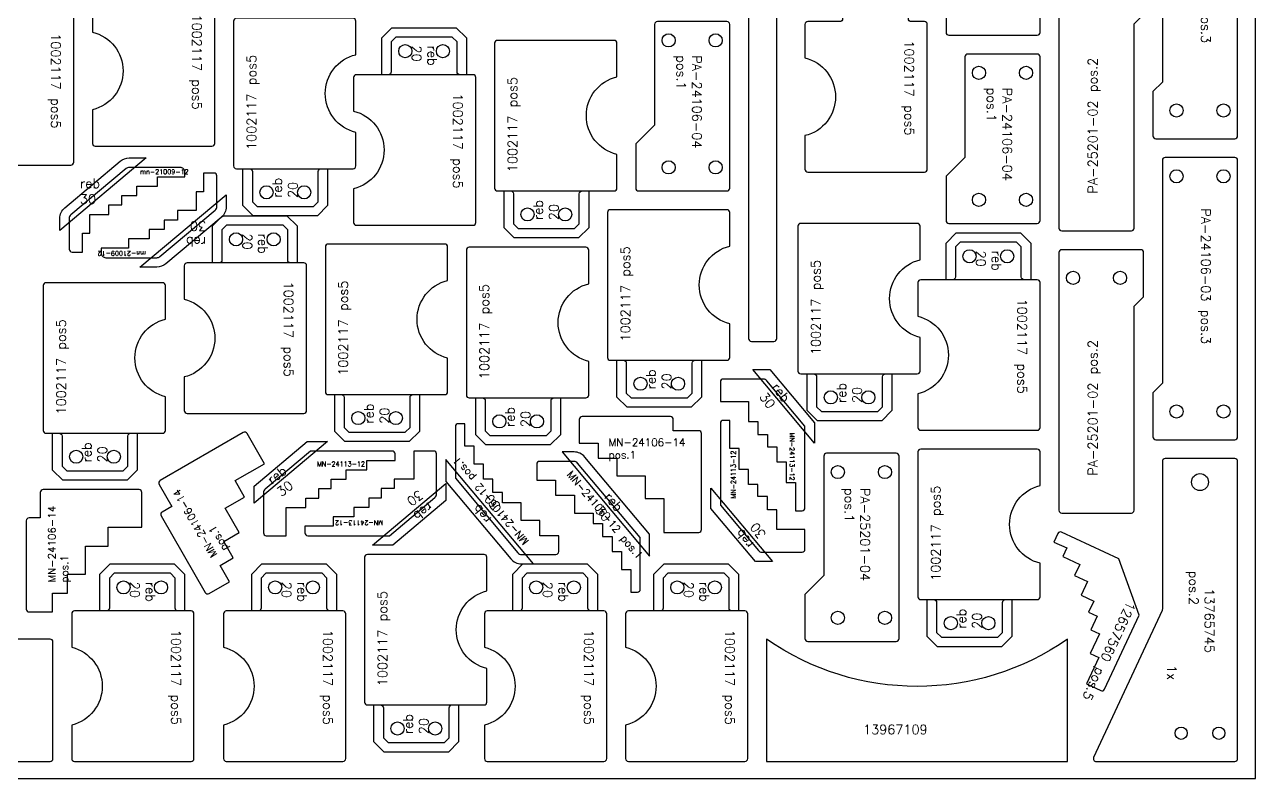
# Model space of a CAD drawing. Header units: millimetres. Extents: x 7875 to 10375, y -105 to 1860.
# Drawn here: x 9066 to 10375, y 0 to 801 of the extents above; entities that cross this region are included whole.
import ezdxf

# ---------------------------------------------------------------- set-up
doc = ezdxf.new("R2010")
doc.units = ezdxf.units.MM
for name, color, linetype in [('1002117', 7, 'Continuous'), ('12657560', 7, 'Continuous'), ('13765745v0', 7, 'Continuous'), ('13967109', 7, 'Continuous'), ('7344139', 7, 'Continuous'), ('MN-21009-12', 7, 'Continuous'), ('MN-24106-12', 7, 'Continuous'), ('MN-24106-14', 7, 'Continuous'), ('MN24113-12', 7, 'Continuous'), ('PA-24106-04', 7, 'Continuous'), ('PA-24106-06', 7, 'Continuous'), ('PA-25201-02', 7, 'Continuous'), ('PA-25201-04', 7, 'Continuous'), ('reb 30', 6, 'Continuous'), ('Rebaixo', 6, 'Continuous'), ('sheet', 24, 'Continuous'), ('Texto', 7, 'Continuous')]:
    doc.layers.add(name, color=color, linetype=linetype)
doc.styles.get("Standard").update_dxf_attribs({"font": 'txt.shx'})

msp = doc.modelspace()

# ---------------------------------------------------------------- linework, layer by layer
at = {"layer": '1002117', "color": 4}
for points in [[(9138.5, 675, 0.414214), (9141.5, 672), (9265.5, 672, 0.414214), (9268.5, 675), (9268.5, 829, 0.414214), (9265.5, 832), (9251.5, 832, -0.414214), (9248.5, 835), (9248.5, 867), (9243.5, 872), (9183.5, 872), (9178.5, 867), (9178.5, 835, -0.414214), (9175.5, 832), (9141.5, 832, 0.414214), (9138.5, 829), (9138.5, 793.3, -0.786796), (9138.5, 710.7)], [(8988.5, 655, 0.414214), (8991.5, 652), (9115.5, 652, 0.414214), (9118.5, 655), (9118.5, 809, 0.414214), (9115.5, 812), (9101.5, 812, -0.414214), (9098.5, 815), (9098.5, 847), (9093.5, 852), (9033.5, 852), (9028.5, 847), (9028.5, 815, -0.414214), (9025.5, 812), (8991.5, 812, 0.414214), (8988.5, 809), (8988.5, 773.3, -0.786796), (8988.5, 690.7)], [(9896.1, 647.5, 0.414214), (9899.1, 644.5), (10023.1, 644.5, 0.414214), (10026.1, 647.5), (10026.1, 801.5, 0.414214), (10023.1, 804.5), (10009.1, 804.5, -0.414214), (10006.1, 807.5), (10006.1, 839.5), (10001.1, 844.5), (9941.1, 844.5), (9936.1, 839.5), (9936.1, 807.5, -0.414214), (9933.1, 804.5), (9899.1, 804.5, 0.414214), (9896.1, 801.5), (9896.1, 765.8, -0.786796), (9896.1, 683.2)], [(9418.5, 805, 0.414214), (9415.5, 808), (9291.5, 808, 0.414214), (9288.5, 805), (9288.5, 651, 0.414214), (9291.5, 648), (9305.5, 648, -0.414214), (9308.5, 645), (9308.5, 613), (9313.5, 608), (9373.5, 608), (9378.5, 613), (9378.5, 645, -0.414214), (9381.5, 648), (9415.5, 648, 0.414214), (9418.5, 651), (9418.5, 686.7, -0.786796), (9418.5, 769.3)], [(9416.1, 591, 0.414214), (9419.1, 588), (9543.1, 588, 0.414214), (9546.1, 591), (9546.1, 745, 0.414214), (9543.1, 748), (9529.1, 748, -0.414214), (9526.1, 751), (9526.1, 783), (9521.1, 788), (9461.1, 788), (9456.1, 783), (9456.1, 751, -0.414214), (9453.1, 748), (9419.1, 748, 0.414214), (9416.1, 745), (9416.1, 709.3, -0.786796), (9416.1, 626.7)], [(9696.1, 781.5, 0.414214), (9693.1, 784.5), (9569.1, 784.5, 0.414214), (9566.1, 781.5), (9566.1, 627.5, 0.414214), (9569.1, 624.5), (9583.1, 624.5, -0.414214), (9586.1, 621.5), (9586.1, 589.5), (9591.1, 584.5), (9651.1, 584.5), (9656.1, 589.5), (9656.1, 621.5, -0.414214), (9659.1, 624.5), (9693.1, 624.5, 0.414214), (9696.1, 627.5), (9696.1, 663.2, -0.786796), (9696.1, 745.8)], [(9816.1, 601.5, 0.414214), (9813.1, 604.5), (9689.1, 604.5, 0.414214), (9686.1, 601.5), (9686.1, 447.5, 0.414214), (9689.1, 444.5), (9703.1, 444.5, -0.414214), (9706.1, 441.5), (9706.1, 409.5), (9711.1, 404.5), (9771.1, 404.5), (9776.1, 409.5), (9776.1, 441.5, -0.414214), (9779.1, 444.5), (9813.1, 444.5, 0.414214), (9816.1, 447.5), (9816.1, 483.2, -0.786796), (9816.1, 565.8)], [(10018.5, 587, 0.414214), (10015.5, 590), (9891.5, 590, 0.414214), (9888.5, 587), (9888.5, 433, 0.414214), (9891.5, 430), (9905.5, 430, -0.414214), (9908.5, 427), (9908.5, 395), (9913.5, 390), (9973.5, 390), (9978.5, 395), (9978.5, 427, -0.414214), (9981.5, 430), (10015.5, 430, 0.414214), (10018.5, 433), (10018.5, 468.7, -0.786796), (10018.5, 551.3)], [(9236.1, 391, 0.414214), (9239.1, 388), (9363.1, 388, 0.414214), (9366.1, 391), (9366.1, 545, 0.414214), (9363.1, 548), (9349.1, 548, -0.414214), (9346.1, 551), (9346.1, 583), (9341.1, 588), (9281.1, 588), (9276.1, 583), (9276.1, 551, -0.414214), (9273.1, 548), (9239.1, 548, 0.414214), (9236.1, 545), (9236.1, 509.3, -0.786796), (9236.1, 426.7)], [(9516.1, 565, 0.414214), (9513.1, 568), (9389.1, 568, 0.414214), (9386.1, 565), (9386.1, 411, 0.414214), (9389.1, 408), (9403.1, 408, -0.414214), (9406.1, 405), (9406.1, 373), (9411.1, 368), (9471.1, 368), (9476.1, 373), (9476.1, 405, -0.414214), (9479.1, 408), (9513.1, 408, 0.414214), (9516.1, 411), (9516.1, 446.7, -0.786796), (9516.1, 529.3)], [(9666.1, 561.5, 0.414214), (9663.1, 564.5), (9539.1, 564.5, 0.414214), (9536.1, 561.5), (9536.1, 407.5, 0.414214), (9539.1, 404.5), (9553.1, 404.5, -0.414214), (9556.1, 401.5), (9556.1, 369.5), (9561.1, 364.5), (9621.1, 364.5), (9626.1, 369.5), (9626.1, 401.5, -0.414214), (9629.1, 404.5), (9663.1, 404.5, 0.414214), (9666.1, 407.5), (9666.1, 443.2, -0.786796), (9666.1, 525.8)], [(10016.1, 373, 0.414214), (10019.1, 370), (10143.1, 370, 0.414214), (10146.1, 373), (10146.1, 527, 0.414214), (10143.1, 530), (10129.1, 530, -0.414214), (10126.1, 533), (10126.1, 565), (10121.1, 570), (10061.1, 570), (10056.1, 565), (10056.1, 533, -0.414214), (10053.1, 530), (10019.1, 530, 0.414214), (10016.1, 527), (10016.1, 491.3, -0.786796), (10016.1, 408.7)], [(9216.1, 523.9, 0.414214), (9213.1, 526.9), (9089.1, 526.9, 0.414214), (9086.1, 523.9), (9086.1, 369.9, 0.414214), (9089.1, 366.9), (9103.1, 366.9, -0.414214), (9106.1, 363.9), (9106.1, 331.9), (9111.1, 326.9), (9171.1, 326.9), (9176.1, 331.9), (9176.1, 363.9, -0.414214), (9179.1, 366.9), (9213.1, 366.9, 0.414214), (9216.1, 369.9), (9216.1, 405.6, -0.786796), (9216.1, 488.2)], [(10146.1, 347, 0.414214), (10143.1, 350), (10019.1, 350, 0.414214), (10016.1, 347), (10016.1, 193, 0.414214), (10019.1, 190), (10033.1, 190, -0.414214), (10036.1, 187), (10036.1, 155), (10041.1, 150), (10101.1, 150), (10106.1, 155), (10106.1, 187, -0.414214), (10109.1, 190), (10143.1, 190, 0.414214), (10146.1, 193), (10146.1, 228.7, -0.786796), (10146.1, 311.3)], [(9557.8, 235, 0.414214), (9554.8, 238), (9430.8, 238, 0.414214), (9427.8, 235), (9427.8, 81, 0.414214), (9430.8, 78), (9444.8, 78, -0.414214), (9447.8, 75), (9447.8, 43), (9452.8, 38), (9512.8, 38), (9517.8, 43), (9517.8, 75, -0.414214), (9520.8, 78), (9554.8, 78, 0.414214), (9557.8, 81), (9557.8, 116.7, -0.786796), (9557.8, 199.3)], [(9116.4, 21, 0.414214), (9119.4, 18), (9243.4, 18, 0.414214), (9246.4, 21), (9246.4, 175, 0.414214), (9243.4, 178), (9229.4, 178, -0.414214), (9226.4, 181), (9226.4, 213), (9221.4, 218), (9161.4, 218), (9156.4, 213), (9156.4, 181, -0.414214), (9153.4, 178), (9119.4, 178, 0.414214), (9116.4, 175), (9116.4, 139.3, -0.786796), (9116.4, 56.7)], [(9277.8, 21, 0.414214), (9280.8, 18), (9404.8, 18, 0.414214), (9407.8, 21), (9407.8, 175, 0.414214), (9404.8, 178), (9390.8, 178, -0.414214), (9387.8, 181), (9387.8, 213), (9382.8, 218), (9322.8, 218), (9317.8, 213), (9317.8, 181, -0.414214), (9314.8, 178), (9280.8, 178, 0.414214), (9277.8, 175), (9277.8, 139.3, -0.786796), (9277.8, 56.7)], [(9555.3, 21, 0.414214), (9558.3, 18), (9682.3, 18, 0.414214), (9685.3, 21), (9685.3, 175, 0.414214), (9682.3, 178), (9668.3, 178, -0.414214), (9665.3, 181), (9665.3, 213), (9660.3, 218), (9600.3, 218), (9595.3, 213), (9595.3, 181, -0.414214), (9592.3, 178), (9558.3, 178, 0.414214), (9555.3, 175), (9555.3, 139.3, -0.786796), (9555.3, 56.7)], [(9705.3, 21, 0.414214), (9708.3, 18), (9832.3, 18, 0.414214), (9835.3, 21), (9835.3, 175, 0.414214), (9832.3, 178), (9818.3, 178, -0.414214), (9815.3, 181), (9815.3, 213), (9810.3, 218), (9750.3, 218), (9745.3, 213), (9745.3, 181, -0.414214), (9742.3, 178), (9708.3, 178, 0.414214), (9705.3, 175), (9705.3, 139.3, -0.786796), (9705.3, 56.7)], [(9093.4, 18, 0.414214), (9096.4, 21), (9096.4, 145, 0.414214), (9093.4, 148), (8939.4, 148, 0.414214), (8936.4, 145), (8936.4, 131, -0.414214), (8933.4, 128), (8901.4, 128), (8896.4, 123), (8896.4, 63), (8901.4, 58), (8933.4, 58, -0.414214), (8936.4, 55), (8936.4, 21, 0.414214), (8939.4, 18), (8975.1, 18, -0.786796), (9057.7, 18)]]:
    msp.add_lwpolyline(points, format="xyb", close=True, dxfattribs=at)
for centre in [(9471.1, 773), (9511.1, 773), (9323.5, 623), (9363.5, 623), (9601.1, 599.5), (9641.1, 599.5), (9291.1, 573), (9331.1, 573), (10071.1, 555), (10111.1, 555), (9721.1, 419.5), (9761.1, 419.5), (9923.5, 405), (9963.5, 405), (9421.1, 383), (9461.1, 383), (9571.1, 379.5), (9611.1, 379.5), (9121.1, 341.9), (9161.1, 341.9), (9171.4, 203), (9211.4, 203), (9332.8, 203), (9372.8, 203), (9610.3, 203), (9650.3, 203), (9760.3, 203), (9800.3, 203), (10051.1, 165), (10091.1, 165), (9462.8, 53), (9502.8, 53)]:
    msp.add_circle(centre, 7, dxfattribs=at)
at = {"layer": '12657560', "color": 5}
msp.add_lwpolyline([(10195.3, 100.5), (10210.7, 93.3, 0.414214), (10214.7, 94.7), (10251.5, 173.6), (10229.7, 233.4), (10169, 261.7, 0.414214), (10165, 260.3), (10160.8, 251.2), (10174.4, 244.9), (10170.2, 235.8), (10188.3, 227.3), (10182.8, 215.6), (10196.4, 209.2), (10189.6, 194.7), (10203.2, 188.4), (10197.7, 176.6), (10206.8, 172.4), (10200, 157.9), (10209.1, 153.6), (10199.4, 132.8), (10208.4, 128.6)], format="xyb", close=True, dxfattribs=at)
at = {"layer": '13765745v0', "color": 5}
msp.add_lwpolyline([(10279.1, 340, 0.414214), (10276.1, 337), (10276.1, 179.7, -0.109518), (10275.8, 178.4), (10203, 22.3, 0.548619), (10205.7, 18), (10353.1, 18, 0.414214), (10356.1, 21), (10356.1, 337, 0.414214), (10353.1, 340)], format="xyb", close=True, dxfattribs=at)
for centre, radius in [((10316.1, 315), 9), ((10296.1, 48), 6.5), ((10336.1, 48), 6.5)]:
    msp.add_circle(centre, radius, dxfattribs=at)
at = {"layer": '13967109', "color": 5}
msp.add_lwpolyline([(9855.3, 18), (10175.3, 18), (10175.3, 148, -0.313859), (9855.3, 148)], format="xyb", close=True, dxfattribs=at)
at = {"layer": '7344139', "color": 5}
msp.add_lwpolyline([(9836.1, 824.5), (9836.1, 467.5, 0.414214), (9839.1, 464.5), (9863.1, 464.5, 0.414214), (9866.1, 467.5), (9866.1, 824.5)], format="xyb", dxfattribs=at)
at = {"layer": 'MN-21009-12', "color": 7}
for points in [[(9135.7, 579.5), (9135.7, 599.5), (9155.7, 599.5), (9155.7, 609.5), (9169.7, 609.5), (9169.7, 619.5), (9185.7, 619.5), (9185.7, 629.5), (9207.7, 629.5), (9207.7, 639.5), (9236.7, 639.5), (9236.7, 644.5, 0.414214), (9231.7, 649.5), (9177.5, 649.5, 0.176327), (9174.3, 648.3), (9115.5, 599, 0.221695), (9113.7, 595.1), (9113.7, 562.5, 0.414214), (9116.7, 559.5), (9127.7, 559.5), (9127.7, 579.5)], [(9248.7, 623.5), (9248.7, 603.5), (9228.7, 603.5), (9228.7, 593.5), (9214.7, 593.5), (9214.7, 583.5), (9198.7, 583.5), (9198.7, 573.5), (9176.7, 573.5), (9176.7, 563.5), (9147.7, 563.5), (9147.7, 558.5, 0.414214), (9152.7, 553.5), (9206.9, 553.5, 0.176327), (9210.1, 554.6), (9268.9, 604, 0.221695), (9270.7, 607.8), (9270.7, 640.5, 0.414214), (9267.7, 643.5), (9256.7, 643.5), (9256.7, 623.5)]]:
    msp.add_lwpolyline(points, format="xyb", close=True, dxfattribs=at)
at = {"layer": 'MN-24106-12', "color": 1}
for points in [[(9534.3, 377), (9527.3, 377, 0.414214), (9524.3, 374), (9524.3, 319.1), (9590.8, 239.8, 0.221695), (9594.7, 238), (9631.3, 238, 0.414214), (9634.3, 241), (9634.3, 258), (9614.3, 258), (9614.3, 274), (9594.3, 274), (9594.3, 293), (9574.3, 293), (9574.3, 304), (9564.3, 304), (9564.3, 318), (9554.3, 318), (9554.3, 334), (9544.3, 334), (9544.3, 353), (9534.3, 353)], [(9710.9, 198), (9717.9, 198, 0.414214), (9720.9, 201), (9720.9, 255.9), (9654.3, 335.2, 0.221695), (9650.5, 337), (9613.9, 337, 0.414214), (9610.9, 334), (9610.9, 317), (9630.9, 317), (9630.9, 301), (9650.9, 301), (9650.9, 282), (9670.9, 282), (9670.9, 271), (9680.9, 271), (9680.9, 257), (9690.9, 257), (9690.9, 241), (9700.9, 241), (9700.9, 222), (9710.9, 222)]]:
    msp.add_lwpolyline(points, format="xyb", close=True, dxfattribs=at)
at = {"layer": 'MN-24106-14', "color": 5}
for points in [[(9746.1, 297.5), (9746.1, 261.5), (9783.1, 261.5, 0.414214), (9786.1, 264.5), (9786.1, 366.5, 0.414214), (9783.1, 369.5), (9756.1, 369.5), (9756.1, 381.5, 0.414214), (9753.1, 384.5), (9659.1, 384.5, 0.414214), (9656.1, 381.5), (9656.1, 356.5), (9676.1, 356.5), (9676.1, 340.5), (9696.1, 340.5), (9696.1, 321.5), (9726.1, 321.5), (9726.1, 297.5)], [(9290.2, 316.5), (9321.4, 334.5), (9302.9, 366.5, 0.414214), (9298.8, 367.6), (9210.5, 316.6, 0.414214), (9209.4, 312.5), (9222.9, 289.1), (9212.5, 283.1, 0.414214), (9211.4, 279), (9258.4, 197.6, 0.414214), (9262.5, 196.5), (9284.1, 209), (9274.1, 226.3), (9288, 234.3), (9278, 251.7), (9294.4, 261.2), (9279.4, 287.1), (9300.2, 299.1)], [(9155, 266.9), (9191, 266.9), (9191, 303.9, 0.414214), (9188, 306.9), (9086, 306.9, 0.414214), (9083, 303.9), (9083, 276.9), (9071, 276.9, 0.414214), (9068, 273.9), (9068, 179.9, 0.414214), (9071, 176.9), (9096, 176.9), (9096, 196.9), (9112, 196.9), (9112, 216.9), (9131, 216.9), (9131, 246.9), (9155, 246.9)]]:
    msp.add_lwpolyline(points, format="xyb", close=True, dxfattribs=at)
at = {"layer": 'MN24113-12', "color": 3}
for points in [[(9893.1, 284.5, 0.414214), (9896.1, 287.5), (9896.1, 374.5), (9855.6, 422.7, 0.221695), (9851.8, 424.5), (9809.1, 424.5, 0.414214), (9806.1, 421.5), (9806.1, 400.5), (9836.1, 400.5), (9836.1, 379.5), (9846.1, 379.5), (9846.1, 365.5), (9856.1, 365.5), (9856.1, 352.5), (9866.1, 352.5), (9866.1, 336.5), (9876.1, 336.5), (9876.1, 314.5), (9886.1, 314.5), (9886.1, 284.5)], [(9809.1, 380.5, 0.414214), (9806.1, 377.5), (9806.1, 290.5), (9846.5, 242.3, 0.221695), (9850.4, 240.5), (9893.1, 240.5, 0.414214), (9896.1, 243.5), (9896.1, 264.5), (9866.1, 264.5), (9866.1, 285.5), (9856.1, 285.5), (9856.1, 299.5), (9846.1, 299.5), (9846.1, 312.5), (9836.1, 312.5), (9836.1, 328.5), (9826.1, 328.5), (9826.1, 350.5), (9816.1, 350.5), (9816.1, 380.5)], [(9460.3, 345, 0.414214), (9457.3, 348), (9370.3, 348), (9322.1, 307.5, 0.221695), (9320.3, 303.7), (9320.3, 261, 0.414214), (9323.3, 258), (9344.3, 258), (9344.3, 288), (9365.3, 288), (9365.3, 298), (9379.3, 298), (9379.3, 308), (9392.3, 308), (9392.3, 318), (9408.3, 318), (9408.3, 328), (9430.3, 328), (9430.3, 338), (9460.3, 338)], [(9364.3, 261, 0.414214), (9367.3, 258), (9454.3, 258), (9502.5, 298.5, 0.221695), (9504.3, 302.3), (9504.3, 345, 0.414214), (9501.3, 348), (9480.3, 348), (9480.3, 318), (9459.3, 318), (9459.3, 308), (9445.3, 308), (9445.3, 298), (9432.3, 298), (9432.3, 288), (9416.3, 288), (9416.3, 278), (9394.3, 278), (9394.3, 268), (9364.3, 268)]]:
    msp.add_lwpolyline(points, format="xyb", close=True, dxfattribs=at)
at = {"layer": 'PA-24106-04', "color": 5}
for points in [[(10066.1, 860), (10046.1, 840), (10046.1, 793, 0.414214), (10049.1, 790), (10143.1, 790, 0.414214), (10146.1, 793), (10146.1, 967, 0.414214), (10143.1, 970), (10069.1, 970, 0.414214), (10066.1, 967)], [(9736.1, 694.5), (9716.1, 674.5), (9716.1, 627.5, 0.414214), (9719.1, 624.5), (9813.1, 624.5, 0.414214), (9816.1, 627.5), (9816.1, 801.5, 0.414214), (9813.1, 804.5), (9739.1, 804.5, 0.414214), (9736.1, 801.5)], [(10066.1, 660), (10046.1, 640), (10046.1, 593, 0.414214), (10049.1, 590), (10143.1, 590, 0.414214), (10146.1, 593), (10146.1, 767, 0.414214), (10143.1, 770), (10069.1, 770, 0.414214), (10066.1, 767)]]:
    msp.add_lwpolyline(points, format="xyb", close=True, dxfattribs=at)
for centre in [(9751.1, 784.5), (9801.1, 784.5), (10081.1, 750), (10131.1, 750), (9751.1, 649.5), (9801.1, 649.5), (10081.1, 615), (10131.1, 615)]:
    msp.add_circle(centre, 7, dxfattribs=at)
at = {"layer": 'PA-24106-06', "color": 5}
for points in [[(10276.1, 740), (10266.1, 730), (10266.1, 683, 0.414214), (10269.1, 680), (10353.1, 680, 0.414214), (10356.1, 683), (10356.1, 977, 0.414214), (10353.1, 980), (10279.1, 980, 0.414214), (10276.1, 977)], [(10276.1, 420), (10266.1, 410), (10266.1, 363, 0.414214), (10269.1, 360), (10353.1, 360, 0.414214), (10356.1, 363), (10356.1, 657, 0.414214), (10353.1, 660), (10279.1, 660, 0.414214), (10276.1, 657)]]:
    msp.add_lwpolyline(points, format="xyb", close=True, dxfattribs=at)
for centre in [(10291.1, 710), (10341.1, 710), (10291.1, 640), (10341.1, 640), (10291.1, 390), (10341.1, 390)]:
    msp.add_circle(centre, 7, dxfattribs=at)
at = {"layer": 'PA-25201-02', "color": 5}
for points in [[(10243.1, 582, 0.414214), (10246.1, 585), (10246.1, 802), (10256.1, 812), (10256.1, 859, 0.414214), (10253.1, 862), (10169.1, 862, 0.414214), (10166.1, 859), (10166.1, 585, 0.414214), (10169.1, 582)], [(10243.1, 282, 0.414214), (10246.1, 285), (10246.1, 502), (10256.1, 512), (10256.1, 559, 0.414214), (10253.1, 562), (10169.1, 562, 0.414214), (10166.1, 559), (10166.1, 285, 0.414214), (10169.1, 282)]]:
    msp.add_lwpolyline(points, format="xyb", close=True, dxfattribs=at)
for centre in [(10181.1, 532), (10231.1, 532)]:
    msp.add_circle(centre, 7, dxfattribs=at)
at = {"layer": 'PA-25201-04', "color": 5}
msp.add_lwpolyline([(9916.1, 342.6), (9916.1, 215.6), (9896.1, 195.6), (9896.1, 148.6, 0.414214), (9899.1, 145.6), (9993.1, 145.6, 0.414214), (9996.1, 148.6), (9996.1, 342.6, 0.414214), (9993.1, 345.6), (9919.1, 345.6, 0.414214)], format="xyb", close=True, dxfattribs=at)
for centre in [(9931.1, 325.6), (9981.1, 325.6), (9931.1, 170.6), (9981.1, 170.6)]:
    msp.add_circle(centre, 7, dxfattribs=at)
at = {"layer": 'reb 30', "color": 7}
for points in [[(9103.7, 582.5), (9103.7, 595.1, -0.221695), (9109.1, 606.6), (9167.9, 656, -0.176327), (9177.5, 659.5), (9195.4, 659.5)], [(9280.7, 620.4), (9280.7, 607.8, -0.221695), (9275.4, 596.3), (9216.5, 547, -0.176327), (9206.9, 543.5), (9189, 543.5)]]:
    msp.add_lwpolyline(points, format="xyb", close=True, dxfattribs=at)
at = {"layer": 'Rebaixo', "color": 4}
for points in [[(9446.1, 748), (9446.1, 787.1), (9456.9, 798), (9525.2, 798), (9536.1, 787.1), (9536.1, 748)], [(9388.5, 648), (9388.5, 608.9), (9377.7, 598), (9309.4, 598), (9298.5, 608.9), (9298.5, 648)], [(9666.1, 624.5), (9666.1, 585.3), (9655.2, 574.5), (9586.9, 574.5), (9576.1, 585.3), (9576.1, 624.5)], [(9266.1, 548), (9266.1, 587.2), (9276.9, 598), (9345.2, 598), (9356.1, 587.2), (9356.1, 548)], [(10046.1, 530), (10046.1, 569.1), (10056.9, 580), (10125.2, 580), (10136.1, 569.1), (10136.1, 530)], [(9786.1, 444.5), (9786.1, 405.3), (9775.2, 394.5), (9706.9, 394.5), (9696.1, 405.3), (9696.1, 444.5)], [(9988.5, 430), (9988.5, 390.9), (9977.7, 380), (9909.4, 380), (9898.5, 390.9), (9898.5, 430)], [(9486.1, 408), (9486.1, 368.9), (9475.2, 358), (9406.9, 358), (9396.1, 368.9), (9396.1, 408)], [(9636.1, 404.5), (9636.1, 365.3), (9625.2, 354.5), (9556.9, 354.5), (9546.1, 365.3), (9546.1, 404.5)], [(9186.1, 366.9), (9186.1, 327.7), (9175.2, 316.9), (9106.9, 316.9), (9096.1, 327.7), (9096.1, 366.9)], [(9146.4, 178), (9146.4, 217.1), (9157.2, 228), (9225.5, 228), (9236.4, 217.1), (9236.4, 178)], [(9307.8, 178), (9307.8, 217.1), (9318.6, 228), (9386.9, 228), (9397.8, 217.1), (9397.8, 178)], [(9585.3, 178), (9585.3, 217.1), (9596.2, 228), (9664.4, 228), (9675.3, 217.1), (9675.3, 178)], [(9735.3, 178), (9735.3, 217.1), (9746.2, 228), (9814.4, 228), (9825.3, 217.1), (9825.3, 178)], [(10116.1, 190), (10116.1, 150.9), (10105.2, 140), (10036.9, 140), (10026.1, 150.9), (10026.1, 190)], [(9527.8, 78), (9527.8, 38.9), (9516.9, 28), (9448.6, 28), (9437.8, 38.9), (9437.8, 78)]]:
    msp.add_lwpolyline(points, close=True, dxfattribs=at)
at = {"layer": 'Rebaixo', "color": 3}
for points in [[(9858.8, 434.5), (9906.1, 378.1), (9906.1, 356.3), (9840.5, 434.5)], [(9310.3, 310.7), (9366.6, 358), (9388.4, 358), (9310.3, 292.4)], [(9514.3, 295.3), (9457.9, 248), (9436.1, 248), (9514.3, 313.6)], [(9843.4, 230.5), (9796.1, 286.8), (9796.1, 308.6), (9861.7, 230.5)]]:
    msp.add_lwpolyline(points, close=True, dxfattribs=at)
at = {"layer": 'Rebaixo', "color": 1}
for points in [[(9730.9, 236.2), (9730.9, 259.5), (9662, 341.6, 0.221695), (9650.5, 347), (9637.9, 347)], [(9514.3, 338.8), (9514.3, 315.5), (9583.2, 233.4, 0.221695), (9594.7, 228), (9607.3, 228)]]:
    msp.add_lwpolyline(points, format="xyb", close=True, dxfattribs=at)
at = {"layer": 'sheet', "color": 7}
msp.add_lwpolyline([(7875, 0), (10375, 0), (10375, 1860), (7875, 1860)], close=True, dxfattribs=at)

# ---------------------------------------------------------------- texts
at = {"layer": 'reb 30', "color": 7, "insert": (9125.1, 637.5), "char_height": 10, "attachment_point": 1}
msp.add_mtext_dynamic_manual_height_columns('reb 30', width=43.323, gutter_width=12.5, heights=[0], dxfattribs=at)
at = {"layer": 'reb 30', "color": 7, "insert": (9259.3, 565.4), "char_height": 10, "attachment_point": 1, "rotation": 180}
msp.add_mtext_dynamic_manual_height_columns('reb 30', width=43.323, gutter_width=12.5, heights=[0], dxfattribs=at)
at = {"layer": 'Rebaixo', "color": 4, "char_height": 10, "attachment_point": 1}
for insert, rotation in [((9504.8, 779), 270), ((9329.8, 617), 90), ((9607.3, 593.4), 90), ((9324.8, 579.1), 270), ((10104.8, 561), 270), ((9727.3, 413.4), 90), ((9929.8, 399), 90), ((9427.3, 377), 90), ((9577.3, 373.4), 90), ((9127.3, 335.8), 90), ((9205.1, 209), 270), ((9366.5, 209), 270), ((9644.1, 209), 270), ((9794.1, 209), 270), ((10057.3, 159), 90), ((9469, 47), 90)]:
    msp.add_mtext_dynamic_manual_height_columns('reb\\P20', width=33.653, gutter_width=12.5, heights=[0], dxfattribs=dict(at, insert=insert, rotation=rotation))
at = {"layer": 'Rebaixo', "color": 3, "char_height": 10, "attachment_point": 1}
for insert, rotation in [((9868.1, 421.8), 307.6225), ((9323, 320), 37.6225), ((9501.6, 286), 217.6225), ((9834.1, 243.2), 127.6225)]:
    msp.add_mtext_dynamic_manual_height_columns('reb 30', width=41.243, gutter_width=12.5, heights=[0], dxfattribs=dict(at, insert=insert, rotation=rotation))
at = {"layer": 'Rebaixo', "color": 1, "char_height": 10, "attachment_point": 3}
for insert, rotation in [((9703.5, 289), 310), ((9541.6, 286), 130)]:
    msp.add_mtext_dynamic_manual_height_columns('reb 30', width=41.3, gutter_width=12.5, heights=[0], dxfattribs=dict(at, insert=insert, rotation=rotation))
at = {"layer": 'Texto', "color": 5, "attachment_point": 1}
for s, insert, char_height, width, rotation in [('PA-24106-03 pos.3', (10327.4, 926), 10, 219.476, 270), ('PA-24106-04 pos.1', (9786.2, 768.7), 10, 110.243, 270), ('PA-25201-02 pos.2', (10197, 621.6), 10, 196.144, 90), ('PA-24106-04 pos.1', (10116.2, 734.2), 10, 110.243, 270), ('PA-24106-03 pos.3', (10327.4, 606), 10, 219.476, 270), ('PA-25201-02 pos.2', (10197, 321.6), 10, 196.144, 90), ('MN-24106-14 pos.1', (9264.5, 233.7), 8, 98.807, 120), ('PA-25201-04 pos.1', (9965, 308.7), 10, 133.432, 270), ('MN-24106-14 pos.1', (9091.3, 208.1), 8, 98.807, 90), ('{\\W2.100951; }13765745 pos.2', (10331.1, 220.7), 10, 114.263, 270), ('12657560 pos.5', (10248.1, 184.9), 10, 151.221, 245), ('{\\W3.46029; }1x', (10291.2, 120.3), 10, 39.992, 270)]:
    msp.add_mtext(s, dxfattribs=dict(at, insert=insert, char_height=char_height, width=width, rotation=rotation))
at = {"layer": 'Texto', "color": 4, "char_height": 10, "width": 126.181, "attachment_point": 1}
for insert, rotation in [((9254.5, 812), 270), ((9104.5, 792), 270), ((10012, 784.5), 270), ((9302.6, 668), 90), ((9580.1, 644.4), 90), ((9532, 728.1), 270), ((9700.1, 464.4), 90), ((9902.6, 450), 90), ((9352, 528.1), 270), ((9400.1, 428), 90), ((9550.1, 424.4), 90), ((10132, 510), 270), ((9100.1, 386.8), 90), ((10030.1, 210), 90), ((9441.8, 98), 90), ((9232.3, 158), 270), ((9393.7, 158), 270), ((9671.2, 158), 270), ((9821.2, 158), 270)]:
    msp.add_mtext('1002117 pos5', dxfattribs=dict(at, insert=insert, rotation=rotation))
at = {"layer": 'Texto', "color": 7, "insert": (9189, 647.4), "char_height": 5, "width": 130.669, "attachment_point": 1}
msp.add_mtext('mn-21009-12', dxfattribs=at)
at = {"layer": 'Texto', "color": 7, "insert": (9195.5, 555.6), "char_height": 5, "width": 130.669, "attachment_point": 1, "rotation": 180}
msp.add_mtext('mn-21009-12', dxfattribs=at)
at = {"layer": 'Texto', "color": 3, "char_height": 5, "width": 114.286, "attachment_point": 1}
for insert, rotation in [((9884.8, 367.6), 270), ((9817.4, 297.4), 90), ((9447.4, 269.3), 180)]:
    msp.add_mtext('MN-24113-12', dxfattribs=dict(at, insert=insert, rotation=rotation))
at = {"layer": 'Texto', "color": 5, "attachment_point": 1}
for s, insert, char_height, width in [('MN-24106-14 pos.1', (9687.3, 361.2), 8, 98.807), ('13967109', (9957.9, 57), 10, 333.596)]:
    msp.add_mtext(s, dxfattribs=dict(at, insert=insert, char_height=char_height, width=width))
at = {"layer": 'Texto', "color": 3, "insert": (9377.2, 336.7), "char_height": 5, "width": 114.286, "attachment_point": 1}
msp.add_mtext('MN-24113-12', dxfattribs=at)
at = {"layer": 'Texto', "color": 1, "char_height": 8, "width": 165.391, "attachment_point": 1}
for insert, rotation in [((9596.7, 247.1), 130), ((9648.5, 327.9), 310)]:
    msp.add_mtext('MN-24106-12 pos.1', dxfattribs=dict(at, insert=insert, rotation=rotation))

doc.saveas('drawing.dxf')
